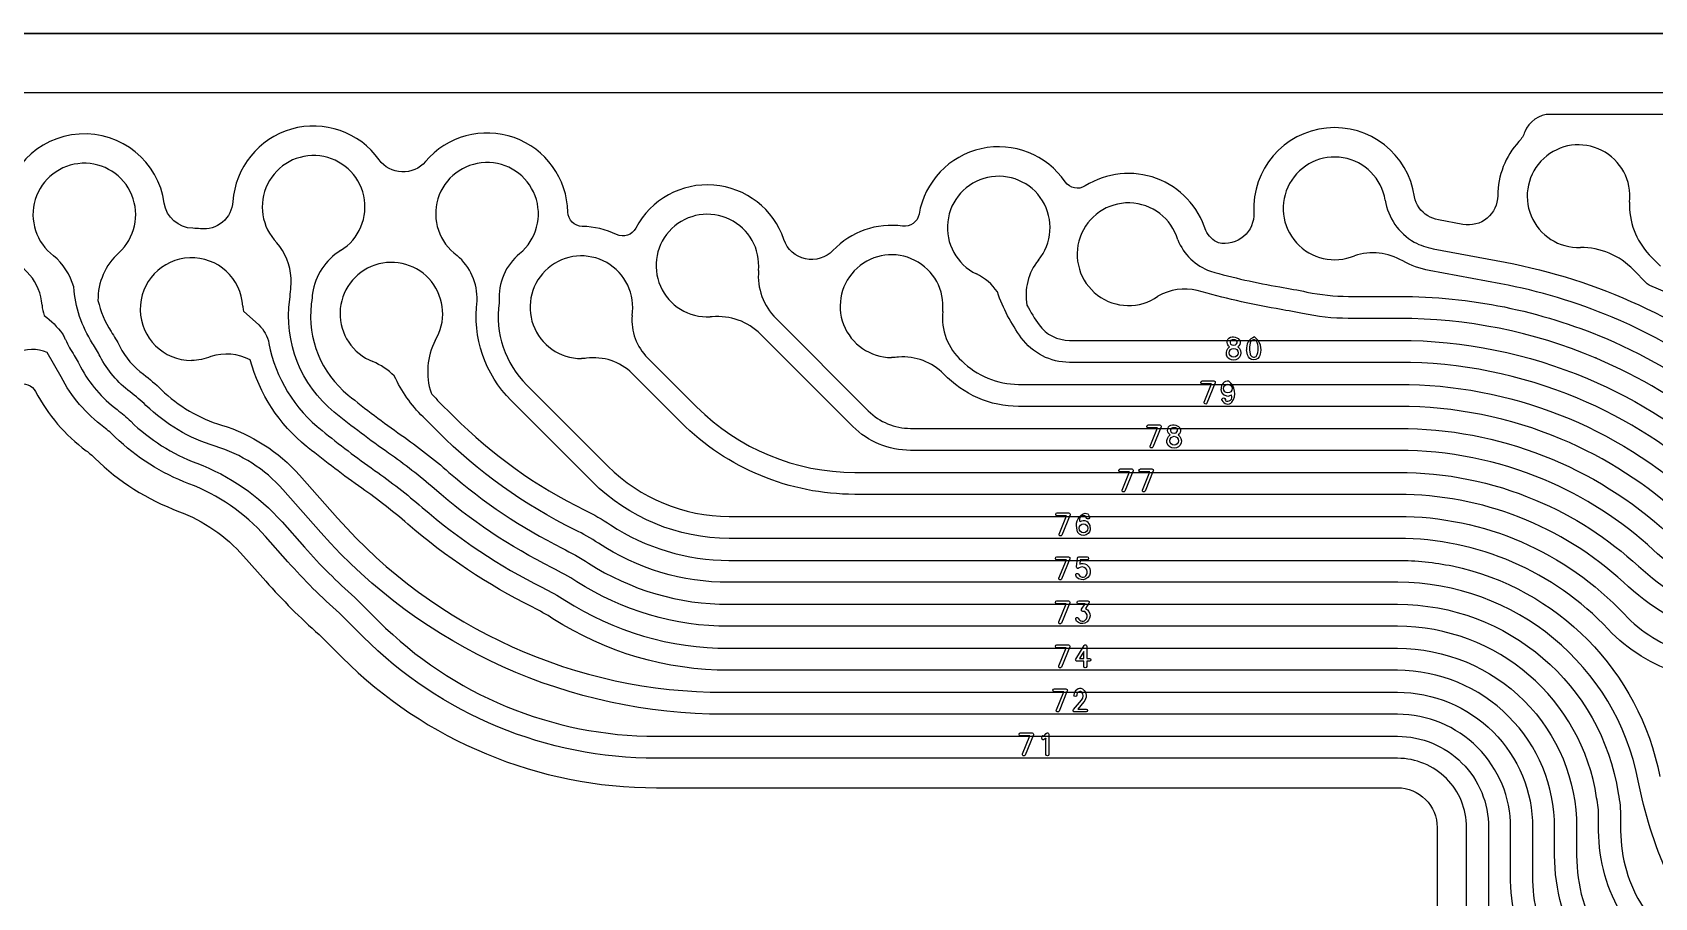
# Model space of a CAD drawing. Extents: x 726 to 4465, y 139 to 737.
# Drawn here: x 3900.94 to 3906.56, y 421.85 to 424.84 of the extents above; entities that cross this region are included whole.
import ezdxf

# ---------------------------------------------------------------- set-up
doc = ezdxf.new("R2010")
doc.units = 0
for name, color, linetype in [('bak_bak_ttr1-bcq6716', 11, 'Continuous'), ('bak_outline', 11, 'Continuous'), ('biaozhu1', 8, 'Continuous'), ('quyukuang', 9, 'Continuous')]:
    doc.layers.add(name, color=color, linetype=linetype)

msp = doc.modelspace()

# ---------------------------------------------------------------- linework, layer by layer
at = {"layer": 'bak_bak_ttr1-bcq6716'}
msp.add_lwpolyline([(3897.3549, 342.0197), (3897.3549, 363.5511, -0.202307), (3901.8566, 374.2211, 0.202316), (3902.3714, 375.4413), (3902.3714, 380.9412, 0.202311), (3901.8566, 382.1614, -0.202307), (3897.3549, 392.8314), (3897.3549, 423.8397, -0.414216), (3898.1515, 424.6363), (3909.7514, 424.6363, -0.414216), (3910.5479, 423.8397), (3910.5479, 393.2462, 0.196007), (3911.3186, 391.3562, -0.196002), (3915.5644, 380.9414), (3915.5644, 375.4411, -0.196002), (3911.3186, 365.0263, 0.196006), (3910.5479, 363.1363), (3910.5479, 342.0197, -0.414217), (3909.7514, 341.2232), (3898.1515, 341.2232, -0.414217)], format="xyb", close=True, dxfattribs=at)
for points in [[(3908.8357, 424.5603), (3906.2015, 424.5603, 0.310574), (3906.1128, 424.4994, -0.096885), (3906.0925, 424.4661, 0.186363), (3906.0189, 424.2784, -0.468267), (3905.8985, 424.1791), (3905.8134, 424.1951, -0.080908), (3905.7763, 424.2083, -0.199228), (3905.7305, 424.2745, 0.955534), (3905.1741, 424.2197, -0.490298), (3905.052, 424.115, -0.178863), (3905.0077, 424.1578, 0.494421), (3904.5901, 424.3122, -0.403722), (3904.521, 424.3264, 0.674312), (3904.0146, 424.2146, -0.4055), (3903.9574, 424.173, 0.241131), (3903.7164, 424.0887, -0.563894), (3903.5467, 424.1263, 0.658778), (3903.0336, 424.1664, -0.405751), (3902.9666, 424.144, 0.10995), (3902.8482, 424.172, -0.404048), (3902.7982, 424.2218, 0.690457), (3902.3046, 424.3965, -0.487876), (3902.1446, 424.4031, 0.703516), (3901.6379, 424.2583, -0.427528), (3901.5254, 424.1638, 0.023523), (3901.4992, 424.1656, -0.367989), (3901.4004, 424.2527, 0.923267), (3900.8434, 424.2174, -0.402589)], [(3905.629, 424.2634, 0.224909), (3905.7295, 424.1175, 0.078007), (3905.7953, 424.0947), (3906.0442, 424.0479, -0.1235), (3906.9219, 423.6434, 0.057994), (3907.1907, 423.4741, -0.023058), (3907.3333, 423.3978, 0.035928), (3907.3903, 423.3689, -0.024505), (3907.3935, 423.3673, -0.015149), (3907.3955, 423.3666, 0.024081), (3907.4359, 423.3526, -0.059425), (3907.4969, 423.3266, 0.080145), (3907.5577, 423.3038, 0.04919), (3907.6662, 423.2931), (3908.4852, 423.2931, -0.40272), (3909.0836, 422.7178), (3909.0836, 422.4361, -0.172209), (3908.7348, 421.4533, 0.17218), (3908.4032, 420.5187), (3908.4032, 393.3689, 0.096194), (3908.7556, 391.5544, 0.017308)], [(3906.4754, 424.2565, 0.20258), (3906.5437, 424.0739), (3906.5829, 424.0347)], [(3906.4518, 421.7829, -0.137714), (3906.3684, 422.0787), (3906.3684, 422.1247, 0.049649), (3906.3615, 422.1929, 0.37136), (3905.6717, 422.7867), (3903.3557, 422.7867, -0.143813), (3902.8287, 422.9414, 0.02704), (3902.7443, 422.9893, -0.063834), (3902.336, 423.2629, 0.02718), (3902.177, 423.3869, -0.017543), (3901.9892, 423.5286, -0.262206), (3901.8346, 423.9195, 0.035065), (3901.8396, 423.9902, -0.020284), (3901.8397, 423.9932, 0.161248), (3901.7901, 424.1155)], [(3902.011, 424.0886, 0.221484), (3901.9136, 423.9404, -0.013703), (3901.9101, 423.9089, -0.024184), (3901.9094, 423.9053, -0.021861), (3901.9092, 423.9021, 0.256965), (3902.0373, 423.5877, 0.017551), (3902.221, 423.4491, -0.027154), (3902.3863, 423.3201, 0.063839), (3902.7786, 423.0574, -0.027036), (3902.8701, 423.0054, 0.143746), (3903.3557, 422.8629), (3905.6717, 422.8629, -0.369965), (3906.4362, 422.2079, -0.049587), (3906.4446, 422.1248), (3906.4446, 422.0788, 0.143357), (3906.5224, 421.8133, -0.131952), (3906.6117, 421.532, 0.016753)], [(3904.9106, 424.1259, 0.215549), (3905.0236, 424.0168, 0.0266), (3905.2644, 423.9624, -0.009949), (3905.358, 423.9448, 0.051985), (3905.5015, 423.9297), (3905.6771, 423.9297, -0.100483), (3906.3922, 423.7844, -0.069015), (3906.8261, 423.5245, 0.058023), (3907.125, 423.3364, -0.046081), (3907.3781, 423.1852), (3907.4909, 423.1032, -0.063059), (3907.8533, 422.7623, 0.022395), (3907.8778, 422.735, -0.034932), (3907.9117, 422.6954, -0.071838), (3908.1686, 422.2233), (3908.2483, 422.0083, -0.097543), (3908.2876, 421.722, -0.011973), (3908.2879, 421.7131), (3908.2876, 421.4147, -0.086622), (3908.2587, 421.249, 0.086711), (3908.2508, 421.2037), (3908.2508, 393.3683, 0.096172), (3908.614, 391.4972, 0.017311)], [(3908.8263, 391.5832, -0.096197), (3908.4794, 393.3691), (3908.4794, 420.5185, -0.128874), (3908.6602, 421.2085, -0.045379), (3908.7881, 421.3938), (3909.0823, 421.7094, 0.189795), (3909.1603, 421.9075), (3909.1603, 422.6942, 0.414216), (3908.4852, 423.3693), (3907.6671, 423.3693, -0.049889), (3907.5722, 423.3788, -0.107448), (3907.5227, 423.401, 0.101747), (3907.4807, 423.42, -0.040625), (3907.4236, 423.4377, -0.050169), (3907.4034, 423.4483), (3907.3544, 423.4836), (3907.3315, 423.5065), (3906.8883, 423.7751, -0.032507), (3906.8225, 423.8213), (3906.7474, 423.8814), (3906.5462, 423.9675, -0.096759), (3906.5341, 423.9757), (3906.4886, 424.0212, 0.207042), (3906.3056, 424.0992)], [(3905.5414, 393.1713), (3905.5414, 420.5281, -0.210791), (3905.6491, 420.7729), (3905.6914, 420.8114, -0.124286), (3905.9106, 420.9289, 0.32153), (3906.2364, 421.3132, 0.193155), (3906.1606, 421.6082, -0.159593), (3906.0636, 421.9045), (3906.0636, 422.0899, 0.414218), (3905.6717, 422.4819), (3903.3392, 422.4819, -0.214935), (3901.9427, 423.1113), (3901.8111, 423.2602, 0.139395), (3901.5761, 423.4107, -0.119013), (3901.3369, 423.552, 0.032648), (3901.2822, 423.5988, -0.114622), (3901.1781, 423.7216, 0.024809), (3901.1521, 423.7669, -0.125083), (3901.0864, 423.9622, 0.150038), (3901.0165, 424.0707)], [(3901.2429, 424.0811, 0.215043), (3901.1705, 423.9154, 0.085942), (3901.2163, 423.808, -0.024823), (3901.246, 423.7561, 0.114664), (3901.328, 423.6597, -0.032585), (3901.3901, 423.6065, 0.119056), (3901.5987, 423.4835, -0.137815), (3901.8682, 423.3107), (3901.9998, 423.1618, 0.214933), (3903.3392, 422.5581), (3905.6717, 422.5581, -0.414217), (3906.1398, 422.0899), (3906.1398, 421.9045, 0.159772), (3906.2222, 421.653, -0.204457), (3906.3091, 421.2821, -0.308212), (3905.9288, 420.8549, 0.12411), (3905.7427, 420.7551), (3905.6922, 420.7084, 0.198921), (3905.6176, 420.5281), (3905.6176, 393.1713, 0.046082)], [(3907.4172, 393.0878, -0.011617), (3907.4121, 393.3529, 0.020367), (3907.4091, 393.3898, -0.031194), (3907.4039, 393.4707), (3907.4039, 420.4121, 0.007075), (3907.4126, 421.0216), (3907.4123, 421.219, -0.042342), (3907.4282, 421.3826, 0.095151), (3907.4255, 421.7205), (3907.4161, 421.7679, 0.187725), (3906.9936, 422.4267), (3906.882, 422.5083, 0.085992), (3906.6502, 422.6231, -0.133156), (3906.4016, 422.7765, 0.206274), (3905.6739, 423.0915), (3903.3565, 423.0915, -0.198857), (3902.883, 423.2875), (3902.6018, 423.5687, -0.232876), (3902.484, 423.9147, 0.226821), (3902.4144, 424.0713)], [(3902.6312, 424.0784, 0.240195), (3902.5602, 423.9123, -0.035472), (3902.5598, 423.907, 0.234559), (3902.6557, 423.6226), (3902.9368, 423.3414, 0.198858), (3903.3565, 423.1677), (3905.6739, 423.1677, -0.207187), (3906.4574, 422.8285, 0.133022), (3906.6718, 422.6962, -0.085994), (3906.927, 422.5698), (3907.0426, 422.4851, -0.188984), (3907.4929, 421.7726), (3907.5002, 421.7354, -0.095212), (3907.5031, 421.3685, 0.04287), (3907.4885, 421.2159, 0.011326), (3907.4882, 421.204, -0.017965), (3907.4881, 421.2015, -0.018928), (3907.4883, 421.1987, 0.006327), (3907.4887, 421.1847, -0.014161), (3907.4888, 421.1827), (3907.4888, 421.0216, -0.007069), (3907.4801, 420.4105), (3907.4801, 393.4708, 0.031389)], [(3904.428, 424.0551, 0.223024), (3904.3884, 423.899, 0.037438), (3904.4303, 423.831, 0.240043), (3904.5357, 423.7773), (3905.6767, 423.7773, -0.100049), (3906.3297, 423.6451, -0.086431), (3906.8166, 423.331, 0.093504)], [(3908.6308, 391.6659, -0.08851), (3908.327, 393.3689), (3908.327, 420.5187, -0.172228), (3908.6759, 421.5016, 0.17216), (3909.0074, 422.4361), (3909.0074, 422.717, 0.401491), (3908.4852, 423.2169), (3907.6662, 423.2169, -0.049814), (3907.5412, 423.2294, -0.079102), (3907.4589, 423.2606, 0.059866), (3907.4142, 423.2795, -0.02395), (3907.3671, 423.2959, -0.028597), (3907.3633, 423.2977, -0.018785), (3907.3607, 423.2987, -0.03594), (3907.294, 423.3325, 0.023041), (3907.1577, 423.4054, -0.058007), (3906.8739, 423.5842, 0.070008), (3906.4149, 423.8577, 0.052723), (3906.0301, 423.973), (3905.7818, 424.0197, -0.081695), (3905.6899, 424.0525, 0.212509), (3905.5226, 424.0707)], [(3903.4586, 424.0197, 0.223053), (3903.5191, 423.8527), (3903.8388, 423.5329, 0.19891), (3903.9848, 423.4725), (3905.6757, 423.4725, -0.188693), (3906.6099, 423.107, 0.093575), (3906.8485, 422.958, -0.064884), (3907.1082, 422.8156), (3907.2207, 422.7334, -0.165087), (3907.7596, 421.9672, 0.022133), (3907.7743, 421.9243, -0.043826), (3907.8033, 421.8253, -0.028527), (3907.8239, 421.6791, -0.003009), (3907.8251, 421.6654, -0.030012), (3907.8281, 421.6197), (3907.8232, 421.4185, -0.041691), (3907.8223, 421.4123, 0.017026), (3907.8073, 421.3338, -0.017468), (3907.8069, 421.3313, 0.053487), (3907.7933, 421.206, -0.02628), (3907.7931, 421.2021, 0.008479), (3907.7935, 421.1933, -0.017346), (3907.7936, 421.1909), (3907.7932, 393.3311, 0.010763)], [(3908.0258, 393.1469), (3908.0222, 393.3658), (3908.0219, 421.2038, -0.085357), (3908.0428, 421.3248, 0.061915), (3908.0593, 421.457), (3908.0593, 421.734, 0.104294), (3908.0276, 421.9458), (3907.9621, 422.1219, 0.051052), (3907.8184, 422.4243, 0.036083), (3907.7886, 422.4673, -0.017939), (3907.7637, 422.5011, 0.083766), (3907.3564, 422.9179), (3907.2429, 423.0007, 0.064883), (3906.9312, 423.1711, -0.093527), (3906.7648, 423.2752, 0.087319), (3906.2946, 423.5774, 0.099109), (3905.6767, 423.7011), (3904.5357, 423.7011, -0.240408), (3904.3685, 423.7864, -0.073532), (3904.2859, 423.9449, 0.128432), (3904.2136, 424.0076)], [(3908.1746, 393.3683), (3908.1746, 421.2037, -0.086814), (3908.187, 421.2749, 0.086556), (3908.2114, 421.4147), (3908.2115, 421.7247, 0.098317), (3908.1761, 421.9839, 0.011751), (3908.1472, 422.0623), (3908.0971, 422.1968, 0.071898), (3907.8504, 422.6502, 0.035071), (3907.8233, 422.6817, -0.022341), (3907.7943, 422.7141, 0.063013), (3907.446, 423.0416), (3907.3332, 423.1237, 0.046124), (3907.0919, 423.2678, -0.058017), (3906.7781, 423.4653, 0.068979), (3906.3624, 423.7143, -0.026571), (3906.3588, 423.716, -0.019213), (3906.3562, 423.717, 0.0995), (3905.6771, 423.8535), (3905.5014, 423.8535, -0.05202), (3905.3421, 423.8703, 0.009955), (3905.2514, 423.8873, -0.02926), (3904.9782, 423.9506, 0.186755), (3904.842, 423.9301)], [(3900.9769, 423.8992, 0.071748), (3900.9844, 423.8639, -0.073801), (3901.0475, 423.7996, -0.05438), (3901.0517, 423.7925, 0.007199), (3901.0575, 423.7799, 0.031876), (3901.0883, 423.725, -0.014786), (3901.1018, 423.7022), (3901.1105, 423.6858, 0.114429), (3901.2371, 423.5373, -0.032467), (3901.2838, 423.4969, 0.102585), (3901.5129, 423.3516, -0.122243), (3901.8082, 423.1482), (3901.8857, 423.0605, 0.0318), (3902.0603, 422.8865), (3902.1426, 422.8044, 0.19889), (3903.105, 422.4057), (3905.6717, 422.4057, -0.414218), (3905.9874, 422.0899), (3905.9874, 421.7912, 0.199236)], [(3901.6722, 423.8953, 0.024059), (3901.6746, 423.8789), (3901.7273, 423.8308, -0.163983), (3901.7627, 423.767, 0.181106), (3901.9469, 423.4647, 0.01663), (3902.1288, 423.327, -0.025048), (3902.2933, 423.1987, 0.06261), (3902.7105, 422.921, -0.027071), (3902.7878, 422.8771, 0.143723), (3903.3557, 422.7105), (3905.6717, 422.7105, -0.414216), (3906.2922, 422.0899), (3906.2922, 421.9927, 0.138263), (3906.375, 421.6994, -0.180374), (3906.4602, 421.2619, -0.062294), (3906.4193, 421.1031, -0.005999), (3906.4142, 421.0916, -0.236094), (3905.9656, 420.707, 0.068395), (3905.8951, 420.6786, 0.144991), (3905.8571, 420.6393, 0.119649), (3905.7882, 420.3557), (3905.7882, 393.2338, 0.027339)], [(3903.0203, 423.8629, 0.218959), (3903.0745, 423.7165), (3903.2442, 423.5469, 0.198775), (3903.7918, 423.3201), (3905.675, 423.3201, -0.099882), (3906.1497, 423.2243, -0.086806), (3906.5065, 422.995, 0.093581), (3906.7929, 422.8161, -0.065585), (3907.0188, 422.6919), (3907.1305, 422.6101, -0.187186), (3907.6404, 421.8133), (3907.6618, 421.7067, -0.050527), (3907.6755, 421.5692, -0.009336), (3907.6739, 421.4852, -0.037941), (3907.6646, 421.404, 0.008078), (3907.6573, 421.362, -0.016489), (3907.6569, 421.3597, 0.050476), (3907.6408, 421.2108, 0.020231), (3907.6407, 421.2017, 0.007932), (3907.6411, 421.1887, -0.014501), (3907.6412, 421.1867), (3907.6407, 393.3283, 0.0107), (3907.6457, 393.0939, 0.002937)], [(3907.722, 393.0988, -0.012577), (3907.7171, 393.3704), (3907.7171, 421.2082, -0.052342), (3907.7322, 421.3466, -0.016237), (3907.7474, 421.4263, 0.015587), (3907.7519, 421.5715), (3907.748, 421.6728, 0.028589), (3907.7285, 421.8106, 0.043755), (3907.7032, 421.8967, -0.022074), (3907.6864, 421.9458, 0.164674), (3907.1757, 422.6718), (3907.0632, 422.7541, 0.064926), (3906.8206, 422.8871, -0.093551), (3906.5582, 423.051, 0.086883), (3906.179, 423.2949, 0.099692), (3905.6757, 423.3963), (3903.9848, 423.3963, -0.198904), (3903.7849, 423.479), (3903.4653, 423.7987, 0.22307), (3903.2981, 423.8589, -0.043955), (3903.2915, 423.8588)], [(3904.0964, 423.8777, 0.239939), (3904.1622, 423.7067, 0.198852), (3904.3593, 423.6249), (3905.6763, 423.6249, -0.188578), (3906.7132, 423.219, 0.093544), (3906.9036, 423.1, -0.064939), (3907.1983, 422.9389), (3907.311, 422.8564, -0.085912), (3907.6929, 422.4617, 0.042123), (3907.7152, 422.4343, -0.054726), (3907.7533, 422.3845, -0.119424), (3907.9768, 421.6807, -0.028422), (3907.9805, 421.6202), (3907.9808, 421.5711, -0.015863), (3907.9756, 421.4087, -0.014473), (3907.9747, 421.3979, -0.040183), (3907.96, 421.3155, 0.069602), (3907.946, 421.1948), (3907.9456, 393.3341, 0.010901), (3907.9505, 393.1087, -0.028673)], [(3902.3385, 423.7771, 0.198671), (3902.3241, 423.595, 0.022987), (3902.3506, 423.5659), (3902.4022, 423.5144, 0.08254), (3902.8567, 423.1893, -0.031398), (3902.9461, 423.138, 0.146505), (3903.3561, 423.0153), (3905.6727, 423.0153, -0.051716), (3905.8619, 422.9957, -0.301629), (3906.5803, 422.2664, 0.056443)], [(3905.3801, 393.1708), (3905.3801, 395.457, -0.176164), (3905.389, 395.4815), (3905.389, 420.5344, -0.20628), (3905.5456, 420.8849), (3905.6504, 420.981, -0.153216), (3905.8433, 421.0711, 0.338092), (3906.0824, 421.3117), (3906.0853, 421.333, 0.232607), (3906.0122, 421.5471, -0.198875), (3905.9112, 421.7912), (3905.9112, 422.0899, 0.414222), (3905.6717, 422.3295), (3903.105, 422.3295, -0.198891), (3902.0888, 422.7505), (3902.0073, 422.8318, -0.031337), (3901.8286, 423.01), (3901.7511, 423.0977, 0.122359), (3901.4857, 423.2804, -0.102676), (3901.2304, 423.4425, 0.032524), (3901.1912, 423.4765, -0.114023), (3901.0428, 423.6508), (3900.9946, 423.7351, 0.225661), (3900.886, 423.7325)], [(3905.712, 393.2335), (3905.712, 420.3557, -0.119772), (3905.7895, 420.6745, -0.144919), (3905.8576, 420.7449, -0.068376), (3905.9474, 420.781, 0.31799), (3906.3878, 421.293, 0.171756), (3906.3099, 421.6597, -0.138199), (3906.216, 421.9926), (3906.216, 422.0899, 0.414217), (3905.6717, 422.6343), (3903.3557, 422.6343, -0.143737), (3902.7465, 422.8131, 0.02713), (3902.6763, 422.8529, -0.062599), (3902.2434, 423.1411, 0.025059), (3902.0848, 423.2648, -0.016626), (3901.8989, 423.4055, -0.018291), (3901.8969, 423.4073, -0.029361), (3901.8933, 423.4098, -0.157968), (3901.6977, 423.7099, 0.204576), (3901.562, 423.7212, -0.097437), (3901.4946, 423.7079)], [(3906.6074, 421.9279, -0.056446), (3906.5054, 422.252, 0.358595), (3905.6727, 422.9391), (3903.3561, 422.9391, -0.146561), (3902.9041, 423.0745, 0.031461), (3902.8228, 423.121, -0.082489), (3902.3483, 423.4605), (3902.2967, 423.5121, -0.086367), (3902.197, 423.654, 0.09494), (3902.1223, 423.704)], [(3907.5695, 393.0927, -0.012538), (3907.5647, 393.3712), (3907.5647, 421.2144, -0.049219), (3907.5821, 421.3745, -0.008045), (3907.5898, 421.4187, 0.037896), (3907.5978, 421.4884, 0.009585), (3907.5993, 421.5717, 0.049566), (3907.5871, 421.6916), (3907.5657, 421.7982, 0.187186), (3907.0855, 422.5486), (3906.9722, 422.6315, 0.06517), (3906.7651, 422.7451, -0.093583), (3906.4547, 422.9391, 0.187669), (3905.675, 423.2439), (3903.7918, 423.2439, -0.19878), (3903.1903, 423.493), (3903.0206, 423.6626, 0.235118), (3902.8625, 423.7151, -0.025002), (3902.8449, 423.7143)], [(3907.8744, 393.1054, -0.012591), (3907.8695, 393.3697), (3907.8695, 421.2059, -0.063595), (3907.8864, 421.3352, 0.044624), (3907.8996, 421.4134, 0.015562), (3907.9046, 421.5679, -0.029419), (3907.9043, 421.5723), (3907.9003, 421.6856, -0.030892), (3907.8996, 421.6902, 0.116955), (3907.688, 422.3452, 0.054459), (3907.6601, 422.3816, -0.042171), (3907.6297, 422.419, 0.085689), (3907.2661, 422.7948), (3907.1534, 422.8773, 0.065015), (3906.8757, 423.0292, -0.093511), (3906.6614, 423.1632, 0.086826), (3906.2383, 423.4356, 0.099642), (3905.6763, 423.5487), (3904.3592, 423.5487, -0.207093), (3904.1003, 423.6608, 0.217438), (3903.9434, 423.7195, -0.034434), (3903.9191, 423.7178)], [(3900.8926, 423.6238, -0.371601), (3900.9546, 423.5997, 0.111791), (3901.1299, 423.395, -0.033198), (3901.1596, 423.3691, 0.102632), (3901.4499, 423.1849, -0.122439), (3901.675, 423.03), (3901.7519, 422.9429, 0.030833), (3901.9363, 422.7582), (3901.9376, 422.7572), (3902.0166, 422.6785, 0.19893), (3903.105, 422.2274), (3905.6717, 422.2274, -0.414225), (3905.8091, 422.0899), (3905.8091, 421.791, 0.198874), (3905.9401, 421.475, -0.232115), (3905.9841, 421.3462), (3905.9813, 421.3251, -0.221416), (3905.901, 421.1987)]]:
    msp.add_lwpolyline(points, format="xyb", dxfattribs=at)
for centre, radius, start, end in [((3906.2988, 424.2769), 0.1778, 353.4221, 272.1926), ((3901.1234, 424.2129), 0.1779, 312.1974, 233.0637), ((3901.9173, 424.2398), 0.1778, 301.79, 224.3316), ((3902.5182, 424.2157), 0.1778, 309.4453, 234.261), ((3905.4535, 424.2345), 0.1778, 9.3362, 292.8649), ((3904.2905, 424.1679), 0.1779, 320.6113, 244.3677), ((3904.74, 424.0757), 0.1778, 16.3891, 305.0309), ((3903.2815, 424.0364), 0.1778, 354.6117, 273.1978), ((3900.7995, 423.8878), 0.1778, 3.6642, 299.1188), ((3901.4946, 423.8857), 0.1778, 3.0909, 269.9998), ((3902.1868, 423.8697), 0.1778, 328.6022, 248.7352), ((3902.8449, 423.8921), 0.1778, 350.5606, 270), ((3903.9193, 423.8958), 0.178, 354.1515, 269.9237)]:
    msp.add_arc(centre, radius, start, end, dxfattribs=at)
at = {"layer": 'bak_outline'}
msp.add_lwpolyline([(3909.7514, 424.8397), (3898.1515, 424.8397, 0.414215), (3897.1515, 423.8397), (3897.1515, 392.8317, 0.202312), (3901.7146, 382.0156, -0.202309), (3902.168, 380.9412), (3902.168, 375.4413, -0.202309), (3901.7146, 374.3669, 0.202312), (3897.1515, 363.5508), (3897.1515, 342.0197, 0.414215), (3898.1515, 341.0197), (3909.7514, 341.0197, 0.414215), (3910.7514, 342.0197), (3910.7514, 363.1363, -0.196013), (3911.4641, 364.8841, 0.196007), (3915.7679, 375.4413), (3915.7679, 380.9412, 0.196007), (3911.4641, 391.4984, -0.196013), (3910.7514, 393.2462), (3910.7514, 423.8397, 0.414215)], format="xyb", close=True, dxfattribs=at)
at = {"layer": 'biaozhu1'}
for p, q in [((3905.028, 423.6268), (3904.9955, 423.6268)), ((3904.8406, 423.4744), (3904.808, 423.4744)), ((3904.7437, 423.322), (3904.7111, 423.322)), ((3904.8137, 423.322), (3904.7811, 423.322)), ((3904.5254, 423.1696), (3904.4928, 423.1696)), ((3904.5247, 423.0172), (3904.4922, 423.0172)), ((3904.5242, 422.8648), (3904.4917, 422.8648)), ((3904.5599, 422.8045), (3904.5571, 422.8111)), ((3904.5242, 422.7124), (3904.4917, 422.7124)), ((3904.5852, 422.6996), (3904.5706, 422.6757)), ((3904.5158, 422.56), (3904.4833, 422.56)), ((3904.3987, 422.4076), (3904.3662, 422.4076))]:
    msp.add_line(p, q, dxfattribs=at)
for points in [[(3905.0791, 423.7275, -0.274456), (3905.0899, 423.755, -0.486307), (3905.088, 423.7855)], [(3905.088, 423.7855, -0.461994), (3905.1262, 423.7742, -0.324969), (3905.1183, 423.755, -1.371018), (3905.0795, 423.7255)], [(3905.1146, 423.7769, 0.263917), (3905.0936, 423.7769), (3905.092, 423.7731), (3905.092, 423.7685)], [(3905.092, 423.7685), (3905.0938, 423.7643), (3905.0975, 423.7621), (3905.1041, 423.7602), (3905.1107, 423.7621, 0.425256), (3905.1146, 423.7769)], [(3905.1821, 423.7768, 0.507004), (3905.1617, 423.7691), (3905.1591, 423.7537), (3905.1591, 423.7446)], [(3905.1962, 423.7267, -0.780637), (3905.152, 423.7268), (3905.1491, 423.7442)], [(3905.1591, 423.7446), (3905.1617, 423.7292, 0.507207), (3905.1821, 423.7215)], [(3904.9955, 423.6268, -1), (3904.9955, 423.6368), (3905.0354, 423.6368, -0.539242), (3905.0401, 423.6299), (3905.0115, 423.5599, -1), (3905.0023, 423.5637), (3905.028, 423.6268)], [(3905.0968, 423.5876, -0.063346), (3905.0957, 423.5871), (3905.0873, 423.5838, -0.313742), (3905.0808, 423.5838), (3905.0722, 423.5871, -0.125857), (3905.0702, 423.5885), (3905.0646, 423.5951, -0.11189), (3905.0635, 423.5971), (3905.0607, 423.6071, -0.074147), (3905.0605, 423.6085)], [(3905.0637, 423.5698, -1.487491), (3905.0749, 423.569, 0.775711), (3905.0968, 423.5876)], [(3904.808, 423.4744, -1), (3904.808, 423.4844), (3904.8479, 423.4844, -0.539242), (3904.8526, 423.4775), (3904.8241, 423.4075, -1), (3904.8148, 423.4113), (3904.8406, 423.4744)], [(3904.873, 423.4227, -0.274456), (3904.8838, 423.4502, -0.486307), (3904.8819, 423.4807)], [(3904.8819, 423.4807, -0.461994), (3904.9202, 423.4694, -0.324969), (3904.9122, 423.4502, -1.371018), (3904.8734, 423.4207)], [(3904.9085, 423.4721, 0.263917), (3904.8875, 423.4721), (3904.8859, 423.4683), (3904.8859, 423.4637)], [(3904.8859, 423.4637), (3904.8877, 423.4595), (3904.8914, 423.4573), (3904.898, 423.4554), (3904.9046, 423.4573, 0.425256), (3904.9085, 423.4721)], [(3904.7111, 423.322, -1), (3904.7111, 423.332), (3904.751, 423.332, -0.539242), (3904.7557, 423.3251), (3904.7272, 423.2551, -1), (3904.7179, 423.2589), (3904.7437, 423.322)], [(3904.7811, 423.322, -1), (3904.7811, 423.332), (3904.821, 423.332, -0.539242), (3904.8257, 423.3251), (3904.7972, 423.2551, -1), (3904.7879, 423.2589), (3904.8137, 423.322)], [(3904.4928, 423.1696, -1), (3904.4928, 423.1796), (3904.5327, 423.1796, -0.539242), (3904.5374, 423.1727), (3904.5089, 423.1027, -1), (3904.4996, 423.1065), (3904.5254, 423.1696)], [(3904.5607, 423.128, -0.389945), (3904.5903, 423.1792), (3904.5989, 423.1759, -0.205996), (3904.6017, 423.1731), (3904.6045, 423.1665)], [(3904.6076, 423.1293, -0.780764), (3904.5647, 423.1113, -0.130053), (3904.5636, 423.1136), (3904.5608, 423.1268, -0.059869), (3904.5607, 423.128)], [(3904.6045, 423.1665, -1.487712), (3904.5933, 423.1673, 0.775304), (3904.5714, 423.1487)], [(3904.4922, 423.0172, -1), (3904.4922, 423.0272), (3904.5321, 423.0272, -0.539242), (3904.5368, 423.0203), (3904.5082, 422.9503, -1), (3904.499, 422.9541), (3904.5247, 423.0172)], [(3904.5948, 422.9646, 0.819215), (3904.5688, 422.9889, -0.735195), (3904.56, 422.9926), (3904.5629, 423.0226, -0.388911), (3904.5679, 423.0272), (3904.5964, 423.0272, -1), (3904.5964, 423.0172), (3904.5724, 423.0172), (3904.571, 423.0021, -0.523857), (3904.607, 422.9802)], [(3904.5576, 422.9635, -1), (3904.5668, 422.9675, 0.637699), (3904.5948, 422.9646)], [(3904.607, 422.9802, -0.755779), (3904.5604, 422.9569), (3904.5576, 422.9635)], [(3904.4917, 422.8648, -1), (3904.4917, 422.8748), (3904.5316, 422.8748, -0.539242), (3904.5363, 422.8679), (3904.5077, 422.7979, -1), (3904.4984, 422.8017), (3904.5242, 422.8648)], [(3904.5896, 422.8648), (3904.5674, 422.8648, -1), (3904.5674, 422.8748), (3904.5988, 422.8748, -0.595633), (3904.603, 422.867), (3904.5908, 422.8481, -1.208225), (3904.5599, 422.8045)], [(3904.5943, 422.8122, 0.372906), (3904.5889, 422.8381), (3904.5817, 422.8381, -0.595633), (3904.5775, 422.8458), (3904.5896, 422.8648)], [(3904.5571, 422.8111, -1), (3904.5662, 422.8151, 0.637699), (3904.5943, 422.8122)], [(3904.4917, 422.7124, -1), (3904.4917, 422.7224), (3904.5316, 422.7224, -0.539242), (3904.5363, 422.7155), (3904.5077, 422.6455, -1), (3904.4984, 422.6493), (3904.5242, 422.7124)], [(3904.4833, 422.56, -1), (3904.4833, 422.57), (3904.5232, 422.57, -0.539242), (3904.5279, 422.5631), (3904.4993, 422.4931, -1), (3904.4901, 422.4969), (3904.5158, 422.56)], [(3904.5815, 422.5693, -0.42173), (3904.5856, 422.525), (3904.5641, 422.5)], [(3904.5495, 422.4982), (3904.5777, 422.5312, 0.341992), (3904.5776, 422.56)], [(3904.5776, 422.56, 0.570962), (3904.5611, 422.5483, -1), (3904.5511, 422.5483)], [(3904.5641, 422.5), (3904.5933, 422.5, -1), (3904.5933, 422.49), (3904.5534, 422.49, -0.650111), (3904.5495, 422.4982)], [(3904.3662, 422.4076, -1), (3904.3662, 422.4176), (3904.4061, 422.4176, -0.539242), (3904.4108, 422.4107), (3904.3822, 422.3407, -1), (3904.373, 422.3445), (3904.3987, 422.4076)], [(3904.4472, 422.4065), (3904.4552, 422.4158, -0.70052), (3904.464, 422.4126), (3904.464, 422.3426, -1), (3904.454, 422.3426), (3904.454, 422.3991)], [(3904.454, 422.3991, -0.069267), (3904.453, 422.3982), (3904.4473, 422.3949)]]:
    msp.add_lwpolyline(points, format="xyb", dxfattribs=at)
msp.add_lwpolyline([(3904.5574, 422.6733), (3904.586, 422.72, -0.761311), (3904.5952, 422.7173), (3904.5952, 422.6757), (3904.6045, 422.6757, -1), (3904.6045, 422.6657), (3904.5952, 422.6657), (3904.5952, 422.6474, -1), (3904.5852, 422.6474), (3904.5852, 422.6657), (3904.5617, 422.6657, -0.589349)], format="xyb", close=True, dxfattribs=at)
msp.add_lwpolyline([(3904.5706, 422.6757), (3904.5852, 422.6757), (3904.5852, 422.6996)], dxfattribs=at)
for centre, radius in [((3905.1041, 423.7345), 0.0152), ((3905.084, 423.6101), 0.0151), ((3904.898, 423.4297), 0.0152), ((3904.5843, 423.1262), 0.0151)]:
    msp.add_circle(centre, radius, dxfattribs=at)
for centre, radius, start, end in [((3905.1884, 423.7509), 0.0399, 106.6977, 189.7826), ((3905.1431, 423.7445), 0.056, 341.3787, 52.791), ((3905.1351, 423.7492), 0.0545, 329.5234, 30.4766), ((3905.0841, 423.7275), 0.005, 179.9912, 204.006), ((3905.0856, 423.6112), 0.0253, 86.1642, 186.1952), ((3905.0534, 423.5936), 0.0546, 325.5559, 51.6614), ((3905.0835, 423.5782), 0.0215, 203.0883, 313.8842), ((3904.878, 423.4227), 0.005, 179.9912, 204.006), ((3904.5843, 423.1293), 0.0233, 0.0168, 123.4516), ((3904.573, 422.5491), 0.0219, 67.0464, 182.2276), ((3904.4447, 422.4007), 0.00629, 66.8566, 293.6395)]:
    msp.add_arc(centre, radius, start, end, dxfattribs=at)
at = {"layer": 'quyukuang', "const_width": 0.001}
msp.add_lwpolyline([(3898.2198, 419.3526), (3898.2198, 424.8435), (3907.8944, 424.8435), (3907.8944, 419.3526)], close=True, dxfattribs=at)

doc.saveas('drawing.dxf')
